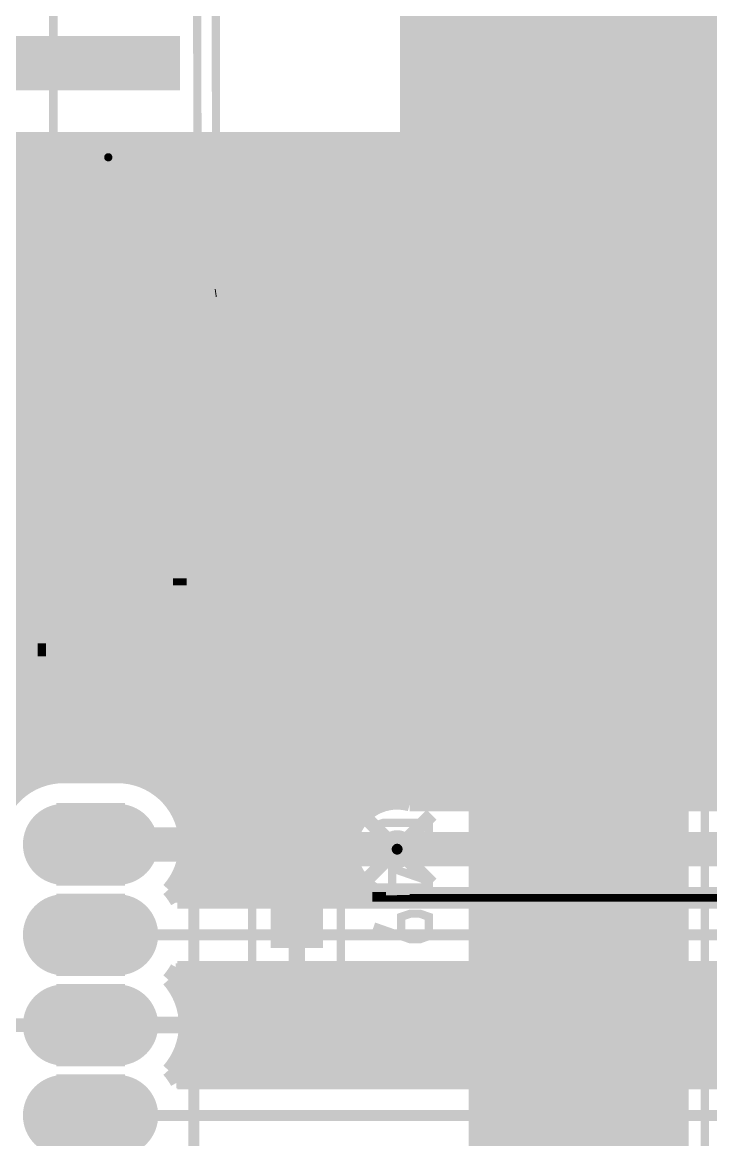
# Model space of a CAD drawing. Extents: x -20 to 155, y -91 to 215.
# Drawn here: x 24.78 to 37.49, y 70.27 to 90.92 of the extents above; entities that cross this region are included whole.
import ezdxf

# ---------------------------------------------------------------- set-up
doc = ezdxf.new("R2010")
doc.units = 0
doc.header["$MEASUREMENT"] = 0
doc.layers.get('0').update_dxf_attribs({"linetype": 'CONTINUOUS'})
for name, color, linetype in [('25-334-0_BOT', 7, 'CONTINUOUS'), ('25-334-0_DRD', 7, 'CONTINUOUS'), ('25-334-0_DRL', 2, 'CONTINUOUS'), ('25-334-0_IN1', 4, 'CONTINUOUS'), ('25-334-0_IN2', 3, 'CONTINUOUS'), ('25-334-0_SMB', 5, 'CONTINUOUS'), ('25-334-0_SMT', 10, 'CONTINUOUS'), ('25-334-0_SPT', 14, 'CONTINUOUS'), ('25-334-0_SST', 12, 'CONTINUOUS'), ('25-334-0_TOP', 11, 'CONTINUOUS'), ('THRUHOLE_TAP', 15, 'CONTINUOUS')]:
    doc.layers.add(name, color=color, linetype=linetype)

# ---------------------------------------------------------------- blocks, each defined once
blk = doc.blocks.new('ROUND_28')
at = {"const_width": 1.09982}
blk.add_lwpolyline([(-0.54991, 0, 1), (0.54991, 0, 1)], format="xyb", close=True, dxfattribs=at)
blk = doc.blocks.new('OBLONG_58')
at = {"const_width": 1.4986}
blk.add_lwpolyline([(0.50038, 0), (-0.50038, 0)], dxfattribs=at)
at = {"const_width": 0.7493}
for points in [[(-0.87503, 0, 1), (-0.12573, 0, 1)], [(0.12573, 0, 1), (0.87503, 0, 1)]]:
    blk.add_lwpolyline(points, format="xyb", close=True, dxfattribs=at)
blk = doc.blocks.new('ROUND_66')
at = {"const_width": 0.35052}
blk.add_lwpolyline([(-0.17526, 0, 1), (0.17526, 0, 1)], format="xyb", close=True, dxfattribs=at)
blk = doc.blocks.new('ROUND_72')
at = {"const_width": 0.7493}
blk.add_lwpolyline([(-0.37465, 0, 1), (0.37465, 0, 1)], format="xyb", close=True, dxfattribs=at)
blk = doc.blocks.new('ROUND_80')
at = {"const_width": 0.54991}
blk.add_lwpolyline([(-0.274954, 0, 1), (0.274954, 0, 1)], format="xyb", close=True, dxfattribs=at)
blk = doc.blocks.new('ROUND_87')
at = {"const_width": 0.10033}
blk.add_lwpolyline([(-0.050164, 0, 1), (0.050164, 0, 1)], format="xyb", close=True, dxfattribs=at)
blk = doc.blocks.new('ROUND_69')
at = {"const_width": 0.35052}
blk.add_lwpolyline([(-0.17526, 0, 1), (0.17526, 0, 1)], format="xyb", close=True, dxfattribs=at)
blk = doc.blocks.new('RECTANGLE_5')
blk.add_solid([(0.4826, 0.4064), (0.4826, -0.4064), (-0.4826, 0.4064), (-0.4826, -0.4064)])
blk = doc.blocks.new('ROUND_70')
at = {"const_width": 0.0762}
blk.add_lwpolyline([(-0.0381, 0, 1), (0.0381, 0, 1)], format="xyb", close=True, dxfattribs=at)
blk = doc.blocks.new('ROUND_75')
at = {"const_width": 0.10033}
blk.add_lwpolyline([(-0.050164, 0, 1), (0.050164, 0, 1)], format="xyb", close=True, dxfattribs=at)

msp = doc.modelspace()

# ---------------------------------------------------------------- linework, layer by layer
at = {"layer": '25-334-0_BOT', "const_width": 0.254}
for points in [[(29.718, 81.45526), (-3.937, 81.45526)], [(29.718, 81.534), (22.606, 81.534)], [(24.8666, 81.534), (24.8666, 80.518)], [(25.0952, 81.534), (25.0952, 80.518)], [(25.3238, 81.534), (25.3238, 80.518)], [(25.5524, 81.534), (25.5524, 80.518)], [(25.781, 81.534), (25.781, 80.518)], [(26.0096, 81.534), (26.0096, 80.518)], [(26.2382, 81.534), (26.2382, 80.518)], [(26.4668, 81.534), (26.4668, 80.518)], [(26.6954, 81.534), (26.6954, 80.518)], [(26.924, 81.534), (26.924, 80.518)], [(27.1526, 81.534), (27.1526, 80.518)], [(27.3812, 81.534), (27.3812, 80.518)], [(27.6098, 81.534), (27.6098, 80.518)], [(27.8384, 81.534), (27.8384, 80.518)], [(28.067, 81.534), (28.067, 80.518)], [(28.2956, 81.534), (28.2956, 80.518)], [(28.5242, 81.534), (28.5242, 80.518)], [(28.7528, 81.534), (28.7528, 80.518)], [(28.9814, 81.534), (28.9814, 80.518)], [(29.21, 81.534), (29.21, 80.518)], [(29.4386, 81.534), (29.4386, 80.518)], [(29.6672, 81.534), (29.6672, 80.518)], [(29.718, 81.534), (29.718, 80.518)], [(29.718, 81.22666), (-3.937, 81.22666)], [(29.718, 80.99806), (-3.937, 80.99806)], [(29.718, 80.76946), (-3.937, 80.76946)], [(29.718, 80.54086), (-3.937, 80.54086)], [(29.718, 80.518), (20.193, 80.518)]]:
    msp.add_lwpolyline(points, dxfattribs=at)
at = {"layer": '25-334-0_DRD', "const_width": 0.254}
for points in [[(25.4, 87.376), (26.035, 88.011)], [(25.4, 87.884), (25.4, 87.376)], [(26.035, 87.249), (25.4, 87.884)], [(26.035, 88.011), (26.67, 87.376)], [(26.67, 87.884), (26.035, 87.249)], [(26.67, 87.376), (26.67, 87.884)], [(25.4, 76.3651), (25.4, 75.0951)], [(26.67, 76.3651), (25.4, 76.3651)], [(26.035, 76.3651), (26.035, 75.0951)], [(26.67, 75.0951), (26.67, 76.3651)], [(32.3342, 76.2762), (31.0642, 75.0062)], [(32.3342, 75.0062), (31.0642, 76.2762)], [(26.67, 75.7301), (25.4, 75.7301)], [(25.4, 75.0951), (26.67, 75.0951)], [(25.4, 74.69378), (25.4, 73.42378)], [(26.67, 74.69378), (25.4, 74.69378)], [(26.035, 74.69378), (26.035, 73.42378)], [(26.67, 73.42378), (26.67, 74.69378)], [(26.67, 74.05878), (25.4, 74.05878)], [(25.4, 73.42378), (26.67, 73.42378)], [(25.4, 73.025), (25.4, 71.755)], [(26.67, 73.025), (25.4, 73.025)], [(26.035, 73.025), (26.035, 71.755)], [(26.67, 71.755), (26.67, 73.025)], [(26.67, 72.39), (25.4, 72.39)], [(25.4, 71.755), (26.67, 71.755)], [(25.4, 71.35368), (25.4, 70.08368)], [(26.67, 71.35368), (25.4, 71.35368)], [(26.035, 71.35368), (26.035, 70.08368)], [(26.67, 70.08368), (26.67, 71.35368)], [(26.67, 70.71868), (25.4, 70.71868)]]:
    msp.add_lwpolyline(points, dxfattribs=at)
at = {"layer": '25-334-0_DRL', "const_width": 1.00076}
msp.add_lwpolyline([(24.384, 90.17), (27.686, 90.17)], dxfattribs=at)
at = {"layer": '25-334-0_IN1'}
for points, const_width in [([(79.375, 116.84), (79.121, 116.586), (79.121, 110.744), (61.976, 93.599), (46.863, 93.599), (44.958, 91.694), (44.958, 78.74), (41.8592, 75.6412), (31.6992, 75.6412)], 0.635), ([(32.0548, 97.42932), (32.0548, 76.4667)], 0.254), ([(32.2834, 97.42932), (32.2834, 76.4667)], 0.254), ([(32.512, 97.42932), (32.512, 76.4667)], 0.254), ([(32.7406, 97.42932), (32.7406, 76.4667)], 0.254), ([(32.9692, 97.42932), (32.9692, 76.4667)], 0.254), ([(33.1978, 97.42932), (33.1978, 76.4667)], 0.254), ([(33.4264, 97.42932), (33.4264, 76.4667)], 0.254), ([(33.655, 97.42932), (33.655, 76.4667)], 0.254), ([(33.8836, 97.42932), (33.8836, 76.4667)], 0.254), ([(34.1122, 97.42932), (34.1122, 76.4667)], 0.254), ([(34.3408, 97.42932), (34.3408, 76.4667)], 0.254), ([(34.5694, 97.42932), (34.5694, 76.4667)], 0.254), ([(34.798, 97.42932), (34.798, 76.4667)], 0.254), ([(35.0266, 97.42932), (35.0266, 76.4667)], 0.254), ([(35.2552, 97.42932), (35.2552, 76.4667)], 0.254), ([(35.4838, 97.42932), (35.4838, 76.4667)], 0.254), ([(35.7124, 97.42932), (35.7124, 76.4667)], 0.254), ([(35.941, 97.42932), (35.941, 76.4667)], 0.254), ([(36.1696, 97.42932), (36.1696, 76.4667)], 0.254), ([(36.3982, 97.42932), (36.3982, 76.4667)], 0.254), ([(36.6268, 97.42932), (36.6268, 76.4667)], 0.254), ([(36.8554, 97.42932), (36.8554, 76.4667)], 0.254), ([(37.084, 97.42932), (37.084, 76.4667)], 0.254), ([(37.3126, 97.42932), (37.3126, 76.4667)], 0.254), ([(37.5412, 97.42932), (37.5412, 76.4667)], 0.254), ([(26.035, 74.05878), (43.32478, 74.05878), (46.99, 77.724), (46.99, 91.44)], 0.2032), ([(31.877, 91.567), (31.877, 81.534)], 0.254), ([(48.2854, 91.313), (47.3964, 90.424), (47.3964, 77.4954), (40.61968, 70.71868), (26.035, 70.71868)], 0.2032), ([(44.1325, 91.0082), (31.877, 91.0082)], 0.254), ([(44.1325, 90.7796), (31.877, 90.7796)], 0.254), ([(44.1325, 90.551), (31.877, 90.551)], 0.254), ([(44.1325, 90.3224), (31.877, 90.3224)], 0.254), ([(44.1325, 90.0938), (31.877, 90.0938)], 0.254), ([(44.1325, 89.8652), (31.877, 89.8652)], 0.254), ([(44.1325, 89.6366), (31.877, 89.6366)], 0.254), ([(44.1325, 89.408), (31.877, 89.408)], 0.254), ([(44.1325, 89.1794), (31.877, 89.1794)], 0.254), ([(44.1325, 88.9508), (31.877, 88.9508)], 0.254), ([(44.1325, 88.7222), (31.877, 88.7222)], 0.254), ([(44.1325, 88.4936), (31.877, 88.4936)], 0.254), ([(44.1325, 88.265), (31.877, 88.265)], 0.254), ([(44.1325, 88.0364), (31.877, 88.0364)], 0.254), ([(44.1325, 87.8078), (31.877, 87.8078)], 0.254), ([(44.1325, 87.5792), (31.877, 87.5792)], 0.254), ([(44.1325, 87.3506), (31.877, 87.3506)], 0.254), ([(44.1325, 87.122), (31.877, 87.122)], 0.254), ([(44.1325, 86.8934), (31.877, 86.8934)], 0.254), ([(44.1325, 86.6648), (31.877, 86.6648)], 0.254), ([(44.1325, 86.4362), (31.877, 86.4362)], 0.254), ([(44.1325, 86.2076), (31.877, 86.2076)], 0.254), ([(44.1325, 85.979), (31.877, 85.979)], 0.254), ([(44.1325, 85.7504), (31.877, 85.7504)], 0.254), ([(44.1325, 85.5218), (31.877, 85.5218)], 0.254), ([(44.1325, 85.2932), (31.877, 85.2932)], 0.254), ([(44.1325, 85.0646), (31.877, 85.0646)], 0.254), ([(44.1325, 84.836), (31.877, 84.836)], 0.254), ([(44.1325, 84.6074), (31.877, 84.6074)], 0.254), ([(44.1325, 84.3788), (31.877, 84.3788)], 0.254), ([(44.1325, 84.1502), (31.877, 84.1502)], 0.254), ([(44.1325, 83.9216), (31.877, 83.9216)], 0.254), ([(44.1325, 83.693), (31.877, 83.693)], 0.254), ([(44.1325, 83.4644), (31.877, 83.4644)], 0.254), ([(44.1325, 83.2358), (31.877, 83.2358)], 0.254), ([(44.1325, 83.0072), (31.877, 83.0072)], 0.254), ([(44.1325, 82.7786), (31.877, 82.7786)], 0.254), ([(44.1325, 82.55), (31.877, 82.55)], 0.254), ([(44.1325, 82.3214), (31.877, 82.3214)], 0.254), ([(44.1325, 82.0928), (31.877, 82.0928)], 0.254), ([(44.1325, 81.8642), (31.877, 81.8642)], 0.254), ([(31.877, 81.534), (19.685, 81.534)], 0.254), ([(24.7396, 81.534), (24.7396, 76.70292)], 0.254), ([(24.9682, 81.534), (24.9682, 76.85278)], 0.254), ([(25.1968, 81.534), (25.1968, 76.94168)], 0.254), ([(25.4254, 81.534), (25.4254, 76.98232)], 0.254), ([(25.654, 81.534), (25.654, 76.9874)], 0.254), ([(25.8826, 81.534), (25.8826, 76.9874)], 0.254), ([(26.1112, 81.534), (26.1112, 76.9874)], 0.254), ([(26.3398, 81.534), (26.3398, 76.9874)], 0.254), ([(26.5684, 81.534), (26.5684, 76.9874)], 0.254), ([(26.797, 81.534), (26.797, 76.95946)], 0.254), ([(27.0256, 81.534), (27.0256, 76.88834)], 0.254), ([(27.2542, 81.534), (27.2542, 76.76134)], 0.254), ([(27.4828, 81.534), (27.4828, 76.5556)], 0.254), ([(27.7114, 81.534), (27.7114, 76.1746)], 0.254), ([(27.94, 81.534), (27.94, 74.66838)], 0.254), ([(28.1686, 81.534), (28.1686, 74.66838)], 0.254), ([(28.3972, 81.534), (28.3972, 74.66838)], 0.254), ([(28.6258, 81.534), (28.6258, 74.66838)], 0.254), ([(28.8544, 81.534), (28.8544, 74.66838)], 0.254), ([(29.083, 81.534), (29.083, 74.66838)], 0.254), ([(29.3116, 81.534), (29.3116, 74.66838)], 0.254), ([(29.5402, 81.534), (29.5402, 74.66838)], 0.254), ([(29.7688, 81.534), (29.7688, 74.66838)], 0.254), ([(29.9974, 81.534), (29.9974, 74.66838)], 0.254), ([(30.226, 81.534), (30.226, 74.66838)], 0.254), ([(30.4546, 81.534), (30.4546, 74.66838)], 0.254), ([(30.6832, 81.534), (30.6832, 74.66838)], 0.254), ([(30.9118, 81.534), (30.9118, 75.98156)], 0.254), ([(31.1404, 81.534), (31.1404, 76.29144)], 0.254), ([(31.369, 81.534), (31.369, 76.43114)], 0.254), ([(31.5976, 81.534), (31.5976, 76.4921)], 0.254), ([(31.8262, 81.534), (31.8262, 76.48956)], 0.254), ([(44.1325, 81.6356), (31.877, 81.6356)], 0.254), ([(44.1325, 81.407), (-4.0386, 81.407)], 0.254), ([(44.1325, 81.1784), (-4.0386, 81.1784)], 0.254), ([(44.1325, 80.9498), (-4.0386, 80.9498)], 0.254), ([(44.1325, 80.7212), (-4.0386, 80.7212)], 0.254), ([(44.1325, 80.4926), (-4.0386, 80.4926)], 0.254), ([(44.1325, 80.264), (-4.0386, 80.264)], 0.254), ([(44.1325, 80.0354), (-4.0386, 80.0354)], 0.254), ([(44.1325, 79.8068), (-4.0386, 79.8068)], 0.254), ([(44.1325, 79.5782), (-4.0386, 79.5782)], 0.254), ([(44.1325, 79.3496), (-4.0386, 79.3496)], 0.254), ([(44.1325, 79.121), (-4.0386, 79.121)], 0.254), ([(43.942, 78.8924), (-4.0386, 78.8924)], 0.254), ([(43.7134, 78.6638), (-4.0386, 78.6638)], 0.254), ([(43.4848, 78.4352), (-4.0386, 78.4352)], 0.254), ([(43.2562, 78.2066), (-4.04114, 78.2066)], 0.254), ([(43.0276, 77.978), (-4.04114, 77.978)], 0.254), ([(42.799, 77.7494), (-4.04114, 77.7494)], 0.254), ([(42.5704, 77.5208), (-4.04114, 77.5208)], 0.254), ([(42.3418, 77.2922), (-4.04114, 77.2922)], 0.254), ([(42.1132, 77.0636), (-4.04114, 77.0636)], 0.254), ([(26.53538, 76.9874), (25.53462, 76.9874)], 0.254), ([(24.93518, 76.835), (-4.04114, 76.835)], 0.254), ([(41.8846, 76.835), (27.13482, 76.835)], 0.254), ([(41.656, 76.6064), (27.43708, 76.6064)], 0.254), ([(31.25978, 76.3778), (27.61234, 76.3778)], 0.254), ([(41.5163, 76.4667), (31.93034, 76.4667)], 0.254), ([(31.00832, 76.1492), (27.72156, 76.1492)], 0.254), ([(30.88894, 75.9206), (27.77744, 75.9206)], 0.254), ([(30.84322, 75.692), (27.79268, 75.692)], 0.254), ([(30.861, 75.4634), (27.76474, 75.4634)], 0.254), ([(27.7114, 75.2856), (27.7114, 74.66838)], 0.254), ([(30.9118, 75.30084), (30.9118, 74.66838)], 0.254), ([(30.94228, 75.2348), (27.69108, 75.2348)], 0.254), ([(31.12262, 75.0062), (27.56408, 75.0062)], 0.254), ([(31.1404, 74.99096), (31.1404, 74.66838)], 0.254), ([(31.369, 74.84872), (31.369, 74.66838)], 0.254), ([(43.18, 74.7776), (27.56662, 74.7776)], 0.254), ([(43.07332, 74.66838), (27.6352, 74.66838)], 0.254), ([(31.5976, 74.7903), (31.5976, 74.66838)], 0.254), ([(31.8262, 74.79284), (31.8262, 74.66838)], 0.254), ([(41.8592, 74.8157), (31.93034, 74.8157)], 0.254), ([(32.0548, 74.8157), (32.0548, 74.66838)], 0.254), ([(32.2834, 74.8157), (32.2834, 74.66838)], 0.254), ([(32.512, 74.8157), (32.512, 74.66838)], 0.254), ([(32.7406, 74.8157), (32.7406, 74.66838)], 0.254), ([(32.9692, 74.8157), (32.9692, 74.66838)], 0.254), ([(33.1978, 74.8157), (33.1978, 74.66838)], 0.254), ([(33.4264, 74.8157), (33.4264, 74.66838)], 0.254), ([(33.655, 74.8157), (33.655, 74.66838)], 0.254), ([(33.8836, 74.8157), (33.8836, 74.66838)], 0.254), ([(34.1122, 74.8157), (34.1122, 74.66838)], 0.254), ([(34.3408, 74.8157), (34.3408, 74.66838)], 0.254), ([(34.5694, 74.8157), (34.5694, 74.66838)], 0.254), ([(34.798, 74.8157), (34.798, 74.66838)], 0.254), ([(35.0266, 74.8157), (35.0266, 74.66838)], 0.254), ([(35.2552, 74.8157), (35.2552, 74.66838)], 0.254), ([(35.4838, 74.8157), (35.4838, 74.66838)], 0.254), ([(35.7124, 74.8157), (35.7124, 74.66838)], 0.254), ([(35.941, 74.8157), (35.941, 74.66838)], 0.254), ([(36.1696, 74.8157), (36.1696, 74.66838)], 0.254), ([(36.3982, 74.8157), (36.3982, 74.66838)], 0.254), ([(36.6268, 74.8157), (36.6268, 74.66838)], 0.254), ([(36.8554, 74.8157), (36.8554, 74.66838)], 0.254), ([(37.084, 74.8157), (37.084, 74.66838)], 0.254), ([(37.3126, 74.8157), (37.3126, 74.66838)], 0.254), ([(37.5412, 74.8157), (37.5412, 74.66838)], 0.254), ([(42.4434, 73.406), (27.6098, 73.406)], 0.254), ([(42.48912, 73.44918), (27.6352, 73.44918)], 0.254), ([(27.7114, 73.44918), (27.7114, 72.8345)], 0.254), ([(27.94, 73.44918), (27.94, 71.32828)], 0.254), ([(28.1686, 73.44918), (28.1686, 71.32828)], 0.254), ([(28.3972, 73.44918), (28.3972, 71.32828)], 0.254), ([(28.6258, 73.44918), (28.6258, 71.32828)], 0.254), ([(28.8544, 73.44918), (28.8544, 71.32828)], 0.254), ([(29.083, 73.44918), (29.083, 71.32828)], 0.254), ([(29.3116, 73.44918), (29.3116, 71.32828)], 0.254), ([(29.5402, 73.44918), (29.5402, 71.32828)], 0.254), ([(29.7688, 73.44918), (29.7688, 71.32828)], 0.254), ([(29.9974, 73.44918), (29.9974, 71.32828)], 0.254), ([(30.226, 73.44918), (30.226, 71.32828)], 0.254), ([(30.4546, 73.44918), (30.4546, 71.32828)], 0.254), ([(30.6832, 73.44918), (30.6832, 71.32828)], 0.254), ([(30.9118, 73.44918), (30.9118, 71.32828)], 0.254), ([(31.1404, 73.44918), (31.1404, 71.32828)], 0.254), ([(31.369, 73.44918), (31.369, 71.32828)], 0.254), ([(31.5976, 73.44918), (31.5976, 71.32828)], 0.254), ([(31.8262, 73.44918), (31.8262, 71.32828)], 0.254), ([(32.0548, 73.44918), (32.0548, 71.32828)], 0.254), ([(32.2834, 73.44918), (32.2834, 71.32828)], 0.254), ([(32.512, 73.44918), (32.512, 71.32828)], 0.254), ([(32.7406, 73.44918), (32.7406, 71.32828)], 0.254), ([(32.9692, 73.44918), (32.9692, 71.32828)], 0.254), ([(33.1978, 73.44918), (33.1978, 71.32828)], 0.254), ([(33.4264, 73.44918), (33.4264, 71.32828)], 0.254), ([(33.655, 73.44918), (33.655, 71.32828)], 0.254), ([(33.8836, 73.44918), (33.8836, 71.32828)], 0.254), ([(34.1122, 73.44918), (34.1122, 71.32828)], 0.254), ([(34.3408, 73.44918), (34.3408, 71.32828)], 0.254), ([(34.5694, 73.44918), (34.5694, 71.32828)], 0.254), ([(34.798, 73.44918), (34.798, 71.32828)], 0.254), ([(35.0266, 73.44918), (35.0266, 71.32828)], 0.254), ([(35.2552, 73.44918), (35.2552, 71.32828)], 0.254), ([(35.4838, 73.44918), (35.4838, 71.32828)], 0.254), ([(35.7124, 73.44918), (35.7124, 71.32828)], 0.254), ([(35.941, 73.44918), (35.941, 71.32828)], 0.254), ([(36.1696, 73.44918), (36.1696, 71.32828)], 0.254), ([(36.3982, 73.44918), (36.3982, 71.32828)], 0.254), ([(36.6268, 73.44918), (36.6268, 71.32828)], 0.254), ([(36.8554, 73.44918), (36.8554, 71.32828)], 0.254), ([(37.084, 73.44918), (37.084, 71.32828)], 0.254), ([(37.3126, 73.44918), (37.3126, 71.32828)], 0.254), ([(37.5412, 73.44918), (37.5412, 71.32828)], 0.254), ([(42.2148, 73.1774), (27.51582, 73.1774)], 0.254), ([(41.9862, 72.9488), (27.6606, 72.9488)], 0.254), ([(41.7576, 72.7202), (27.74696, 72.7202)], 0.254), ([(24.27732, 72.39), (26.035, 72.39)], 0.254), ([(27.79268, 72.39), (26.035, 72.39)], 0.254), ([(41.529, 72.4916), (27.7876, 72.4916)], 0.254), ([(41.3004, 72.263), (27.78506, 72.263)], 0.254), ([(41.0718, 72.0344), (27.74188, 72.0344)], 0.254), ([(40.8432, 71.8058), (27.6479, 71.8058)], 0.254), ([(27.7114, 71.9455), (27.7114, 71.32828)], 0.254), ([(40.6146, 71.5772), (27.49296, 71.5772)], 0.254), ([(40.386, 71.3486), (27.6225, 71.3486)], 0.254), ([(40.36822, 71.32828), (27.6352, 71.32828)], 0.254)]:
    msp.add_lwpolyline(points, dxfattribs=dict(at, const_width=const_width))
at = {"layer": '25-334-0_IN1', "const_width": 0.254}
for points in [[(25.53462, 76.9874, 0.4142136), (24.27732, 75.7301)], [(27.79268, 75.7301, 0.4142136), (26.53538, 76.9874)], [(31.6992, 76.49972, 0.4142136), (30.84068, 75.6412)], [(31.93034, 76.4667, 0.0683584), (31.6992, 76.49845)], [(27.47518, 74.89444, 0.183729), (27.79298, 75.7301)], [(30.84068, 75.6412, 0.4142136), (31.6992, 74.78268)], [(27.6352, 74.66838, 0.0552293), (27.47508, 74.89435)], [(31.6992, 74.78268, 0.068358), (31.93068, 74.81447)], [(27.47518, 73.22566, 0.0548499), (27.63384, 73.44993)], [(27.79268, 72.39, 0.1837289), (27.47496, 73.22546)], [(27.47518, 71.55434, 0.183729), (27.79298, 72.39)], [(27.6352, 71.32828, 0.0552293), (27.47508, 71.55425)]]:
    msp.add_lwpolyline(points, format="xyb", dxfattribs=at)
at = {"layer": '25-334-0_IN2', "const_width": 0.254}
for points in [[(32.17926, 178.181), (32.17926, 80.65008)], [(32.40786, 178.181), (32.40786, 80.67802)], [(32.63646, 178.054), (32.63646, 80.72374)], [(32.86506, 177.8254), (32.86506, 80.7847)], [(33.09366, 177.5968), (33.09366, 80.86344)], [(33.32226, 177.3682), (33.32226, 80.95996)], [(33.55086, 177.1396), (33.55086, 81.0768)], [(33.77946, 176.911), (33.77946, 81.21904)], [(34.00806, 176.6824), (34.00806, 81.38414)], [(34.23666, 176.4538), (34.23666, 81.5848)], [(34.46526, 176.2252), (34.46526, 81.82102)], [(34.69386, 175.9966), (34.69386, 82.11566)], [(34.92246, 175.768), (34.92246, 82.49158)], [(35.15106, 175.5394), (35.15106, 83.04022)], [(35.306, 151.003), (35.306, 83.82)], [(31.95066, 125.476), (31.95066, 80.645)], [(31.877, 104.14), (31.877, 88.773)], [(35.306, 90.8558), (31.877, 90.8558)], [(35.306, 90.6272), (31.877, 90.6272)], [(35.306, 90.3986), (31.877, 90.3986)], [(35.306, 90.17), (31.877, 90.17)], [(35.306, 89.9414), (31.877, 89.9414)], [(35.306, 89.7128), (31.877, 89.7128)], [(35.306, 89.4842), (31.877, 89.4842)], [(35.306, 89.2556), (31.877, 89.2556)], [(35.306, 89.027), (31.877, 89.027)], [(31.877, 88.773), (19.558, 88.773)], [(24.86406, 88.773), (24.86406, 80.518)], [(25.09266, 88.773), (25.09266, 80.518)], [(25.32126, 88.773), (25.32126, 80.518)], [(25.54986, 88.773), (25.54986, 80.518)], [(25.77846, 88.773), (25.77846, 80.518)], [(26.00706, 88.773), (26.00706, 80.518)], [(26.23566, 88.773), (26.23566, 80.518)], [(26.46426, 88.773), (26.46426, 80.518)], [(26.69286, 88.773), (26.69286, 80.518)], [(26.92146, 88.773), (26.92146, 80.518)], [(27.15006, 88.773), (27.15006, 80.518)], [(27.37866, 88.773), (27.37866, 80.518)], [(27.60726, 88.773), (27.60726, 80.518)], [(27.83586, 88.773), (27.83586, 80.645)], [(28.06446, 88.773), (28.06446, 80.645)], [(28.29306, 88.773), (28.29306, 80.645)], [(28.52166, 88.773), (28.52166, 80.645)], [(28.75026, 88.773), (28.75026, 80.645)], [(28.97886, 88.773), (28.97886, 80.645)], [(29.20746, 88.773), (29.20746, 80.645)], [(29.43606, 88.773), (29.43606, 80.645)], [(29.66466, 88.773), (29.66466, 80.645)], [(29.89326, 88.773), (29.89326, 80.645)], [(30.12186, 88.773), (30.12186, 80.645)], [(30.35046, 88.773), (30.35046, 80.645)], [(30.57906, 88.773), (30.57906, 80.645)], [(30.80766, 88.773), (30.80766, 80.645)], [(31.03626, 88.773), (31.03626, 80.645)], [(31.26486, 88.773), (31.26486, 80.645)], [(31.49346, 88.773), (31.49346, 80.645)], [(31.72206, 88.773), (31.72206, 80.645)], [(35.306, 88.7984), (31.877, 88.7984)], [(35.306, 88.5698), (14.986, 88.5698)], [(35.306, 88.3412), (14.986, 88.3412)], [(35.306, 88.1126), (14.986, 88.1126)], [(35.306, 87.884), (14.986, 87.884)], [(35.306, 87.6554), (14.986, 87.6554)], [(35.306, 87.4268), (14.986, 87.4268)], [(35.306, 87.1982), (14.986, 87.1982)], [(35.306, 86.9696), (14.986, 86.9696)], [(35.306, 86.741), (14.986, 86.741)], [(35.306, 86.5124), (14.986, 86.5124)], [(35.306, 86.2838), (14.986, 86.2838)], [(35.306, 86.0552), (14.986, 86.0552)], [(35.306, 85.8266), (14.986, 85.8266)], [(35.306, 85.598), (14.986, 85.598)], [(35.306, 85.3694), (14.986, 85.3694)], [(35.306, 85.1408), (14.986, 85.1408)], [(35.306, 84.9122), (14.986, 84.9122)], [(35.306, 84.6836), (14.986, 84.6836)], [(35.306, 84.455), (14.986, 84.455)], [(35.306, 84.2264), (14.986, 84.2264)], [(35.306, 83.9978), (14.986, 83.9978)], [(35.30092, 83.7692), (14.986, 83.7692)], [(35.27298, 83.5406), (14.986, 83.5406)], [(35.22726, 83.312), (14.986, 83.312)], [(35.1663, 83.0834), (14.986, 83.0834)], [(35.08756, 82.8548), (14.986, 82.8548)], [(34.9885, 82.6262), (14.986, 82.6262)], [(34.87166, 82.3976), (14.986, 82.3976)], [(34.73196, 82.169), (14.986, 82.169)], [(34.56432, 81.9404), (14.986, 81.9404)], [(34.3662, 81.7118), (14.986, 81.7118)], [(34.12744, 81.4832), (14.986, 81.4832)], [(33.8328, 81.2546), (14.986, 81.2546)], [(33.45434, 81.026), (-3.86334, 81.026)], [(32.9057, 80.7974), (-3.8608, 80.7974)], [(32.131, 80.645), (27.686, 80.645)], [(27.686, 80.645), (27.686, 80.518)], [(27.686, 80.5688), (-3.8608, 80.5688)], [(27.686, 80.518), (19.685, 80.518)]]:
    msp.add_lwpolyline(points, dxfattribs=at)
msp.add_lwpolyline([(32.131, 80.645, 0.3684527), (35.306, 83.82)], format="xyb", dxfattribs=at)
at = {"layer": '25-334-0_SMT', "const_width": 1.99898}
for points in [[(35.179, 47.498), (35.179, 140.335)], [(24.384, 87.249), (24.384, 82.169)], [(27.559, 87.122), (27.559, 82.169)], [(30.861, 87.122), (30.861, 82.296)]]:
    msp.add_lwpolyline(points, dxfattribs=at)
at = {"layer": '25-334-0_SST'}
for points, const_width in [([(37.38372, 109.41812), (-2.6162, 109.41812), (-2.6162, 34.417), (37.38372, 34.417), (37.38372, 109.41812)], 0.1524), ([(23.35784, 100.36302), (25.32888, 100.60686), (23.35784, 100.36302), (23.37816, 85.04936), (23.37816, 85.04682), (25.3492, 84.80552), (25.3492, 84.8106), (23.37816, 85.04936)], 0.1524), ([(28.05938, 85.5345), (28.05938, 85.53704), (28.01366, 85.52434), (25.35682, 84.8106), (25.35682, 84.80552), (25.3492, 84.80552), (25.3492, 84.8106), (25.32888, 100.60686), (25.33904, 100.60686), (25.35682, 84.8106), (25.3492, 84.8106), (25.35682, 84.80552), (28.05938, 85.5345), (28.05938, 85.53958)], 0.1524), ([(27.99334, 99.8982), (28.01366, 85.52434)], 0.1524), ([(28.33878, 99.49942), (28.35656, 85.92566), (28.35656, 85.92058)], 0.1524), ([(26.36266, 88.22944), (26.3652, 87.92972), (26.3652, 87.33028), (26.3652, 87.0331), (26.3652, 87.02802), (26.3652, 87.0331), (25.7048, 87.03056), (25.7048, 87.02802), (25.7048, 86.82482), (26.3652, 86.82736), (26.3652, 87.02802), (25.7048, 87.02802), (25.7048, 87.03056), (25.7048, 87.32774), (25.7048, 87.33028), (26.3652, 87.33028), (25.7048, 87.32774), (25.7048, 87.33028), (25.7048, 87.92972), (25.7048, 88.22944), (26.36266, 88.22944), (26.36266, 88.4301), (25.70226, 88.4301), (25.7048, 88.22944)], 0.1524), ([(26.36266, 88.4301), (25.70226, 88.4301)], 0.1524), ([(25.7048, 87.92972), (26.3652, 87.92972)], 0.1524), ([(28.35656, 85.92312), (28.33878, 85.92058)], 0.1524), ([(28.0416, 85.5345), (28.0416, 85.53196)], 0.1524), ([(26.1493, 79.92872), (25.30348, 79.92872), (25.1333, 79.98714), (25.1333, 80.34274), (25.30348, 80.40116), (26.1493, 80.40116)], 0.1524), ([(25.1333, 79.20736), (25.1333, 79.44612)], 0.1524), ([(25.1333, 79.32674), (26.1493, 79.32674), (25.98166, 79.44612)], 0.1524), ([(25.6413, 78.43012), (25.6413, 78.78572), (25.81148, 78.84414), (25.98166, 78.84414), (26.1493, 78.78572), (26.1493, 78.43012), (25.98166, 78.36916), (25.81148, 78.36916), (25.1333, 78.60792)], 0.1524), ([(23.495, 77.47), (27.305, 77.47), (27.94, 76.835), (27.94, 67.945), (27.305, 67.31), (23.495, 67.31), (23.495, 77.47)], 0.2032), ([(29.0195, 76.3905), (29.0195, 73.4695), (30.6578, 73.4695), (30.6578, 76.3905), (29.0195, 76.3905)], 0.1524), ([(31.43758, 75.65136), (31.2674, 75.71232), (31.2674, 76.06792), (31.43758, 76.12634), (32.11576, 76.12634), (32.2834, 76.06792), (32.2834, 75.71232), (32.11576, 75.65136)], 0.1524), ([(31.60776, 74.81316), (31.60776, 75.28814), (32.2834, 75.05192), (32.2834, 74.93254), (31.2674, 74.93254)], 0.1524), ([(31.7754, 74.03592), (31.7754, 74.39152), (31.94558, 74.44994), (32.11576, 74.44994), (32.2834, 74.39152), (32.2834, 74.03592), (32.11576, 73.97496), (31.94558, 73.97496), (31.2674, 74.21372)], 0.1524)]:
    msp.add_lwpolyline(points, dxfattribs=dict(at, const_width=const_width))
at = {"layer": '25-334-0_SST', "const_width": 0.1524}
for points in [[(28.0416, 85.5345, 0.340705), (28.33878, 85.92058)], [(28.0416, 85.53196, 0.3411532), (28.34132, 85.92058)], [(28.05938, 85.53958, 0.3389277), (28.35656, 85.92312)], [(28.05938, 85.5345, 0.340705), (28.35656, 85.92058)]]:
    msp.add_lwpolyline(points, format="xyb", dxfattribs=at)
at = {"layer": '25-334-0_TOP'}
for points, const_width in [([(32.05734, 174.117), (32.05734, 80.518)], 0.254), ([(32.28594, 174.117), (32.28594, 80.518)], 0.254), ([(32.51454, 174.117), (32.51454, 80.518)], 0.254), ([(32.74314, 174.117), (32.74314, 80.518)], 0.254), ([(32.97174, 174.117), (32.97174, 80.518)], 0.254), ([(33.20034, 174.117), (33.20034, 45.212)], 0.254), ([(33.42894, 174.117), (33.42894, 45.212)], 0.254), ([(33.65754, 174.117), (33.65754, 45.212)], 0.254), ([(33.88614, 174.117), (33.88614, 45.212)], 0.254), ([(34.11474, 174.117), (34.11474, 45.212)], 0.254), ([(34.34334, 174.117), (34.34334, 45.212)], 0.254), ([(34.57194, 174.117), (34.57194, 45.212)], 0.254), ([(34.80054, 174.117), (34.80054, 45.212)], 0.254), ([(35.02914, 174.117), (35.02914, 45.212)], 0.254), ([(35.25774, 174.117), (35.25774, 45.212)], 0.254), ([(35.48634, 174.117), (35.48634, 45.22724)], 0.254), ([(35.71494, 174.117), (35.71494, 45.27804)], 0.254), ([(35.94354, 174.117), (35.94354, 45.36186)], 0.254), ([(36.17214, 174.117), (36.17214, 45.48378)], 0.254), ([(36.40074, 174.117), (36.40074, 45.66158)], 0.254), ([(36.62934, 173.74616), (36.62934, 45.91812)], 0.254), ([(36.85794, 173.23308), (36.85794, 46.35246)], 0.254), ([(36.957, 157.48), (36.957, 46.863)], 0.254), ([(31.877, 104.14), (31.877, 88.773), (30.861, 88.773)], 0.254), ([(36.957, 90.85072), (31.877, 90.85072)], 0.254), ([(36.957, 90.62212), (31.877, 90.62212)], 0.254), ([(36.957, 90.39352), (31.877, 90.39352)], 0.254), ([(36.957, 90.16492), (31.877, 90.16492)], 0.254), ([(36.957, 89.93632), (31.877, 89.93632)], 0.254), ([(36.957, 89.70772), (31.877, 89.70772)], 0.254), ([(36.957, 89.47912), (31.877, 89.47912)], 0.254), ([(36.957, 89.25052), (31.877, 89.25052)], 0.254), ([(36.957, 89.02192), (31.877, 89.02192)], 0.254), ([(30.861, 88.773), (19.558, 88.773)], 0.254), ([(24.74214, 88.773), (24.74214, 80.518)], 0.254), ([(24.97074, 88.773), (24.97074, 80.518)], 0.254), ([(25.19934, 88.773), (25.19934, 80.518)], 0.254), ([(25.42794, 88.773), (25.42794, 80.518)], 0.254), ([(25.65654, 88.773), (25.65654, 80.518)], 0.254), ([(25.88514, 88.773), (25.88514, 80.518)], 0.254), ([(26.11374, 88.773), (26.11374, 80.518)], 0.254), ([(26.34234, 88.773), (26.34234, 80.518)], 0.254), ([(26.57094, 88.773), (26.57094, 80.518)], 0.254), ([(26.79954, 88.773), (26.79954, 80.518)], 0.254), ([(27.02814, 88.773), (27.02814, 80.518)], 0.254), ([(27.25674, 88.773), (27.25674, 80.518)], 0.254), ([(27.48534, 88.773), (27.48534, 80.518)], 0.254), ([(27.71394, 88.773), (27.71394, 80.518)], 0.254), ([(27.94254, 88.773), (27.94254, 80.518)], 0.254), ([(28.17114, 88.773), (28.17114, 80.518)], 0.254), ([(28.39974, 88.773), (28.39974, 80.518)], 0.254), ([(28.62834, 88.773), (28.62834, 80.518)], 0.254), ([(28.85694, 88.773), (28.85694, 80.518)], 0.254), ([(29.08554, 88.773), (29.08554, 80.518)], 0.254), ([(29.31414, 88.773), (29.31414, 80.518)], 0.254), ([(29.54274, 88.773), (29.54274, 80.518)], 0.254), ([(29.77134, 88.773), (29.77134, 80.518)], 0.254), ([(29.99994, 88.773), (29.99994, 80.518)], 0.254), ([(30.22854, 88.773), (30.22854, 80.518)], 0.254), ([(30.45714, 88.773), (30.45714, 80.518)], 0.254), ([(30.68574, 88.773), (30.68574, 80.518)], 0.254), ([(30.91434, 88.773), (30.91434, 80.518)], 0.254), ([(31.14294, 88.773), (31.14294, 80.518)], 0.254), ([(31.37154, 88.773), (31.37154, 80.518)], 0.254), ([(31.60014, 88.773), (31.60014, 80.518)], 0.254), ([(31.82874, 88.773), (31.82874, 80.518)], 0.254), ([(36.957, 88.79332), (31.877, 88.79332)], 0.254), ([(36.957, 88.56472), (14.986, 88.56472)], 0.254), ([(36.957, 88.33612), (14.986, 88.33612)], 0.254), ([(36.957, 88.10752), (14.986, 88.10752)], 0.254), ([(36.957, 87.87892), (14.986, 87.87892)], 0.254), ([(36.957, 87.65032), (14.986, 87.65032)], 0.254), ([(36.957, 87.42172), (14.986, 87.42172)], 0.254), ([(36.957, 87.19312), (14.986, 87.19312)], 0.254), ([(36.957, 86.96452), (14.986, 86.96452)], 0.254), ([(36.957, 86.73592), (14.986, 86.73592)], 0.254), ([(36.957, 86.50732), (14.986, 86.50732)], 0.254), ([(36.957, 86.27872), (14.986, 86.27872)], 0.254), ([(36.957, 86.05012), (14.986, 86.05012)], 0.254), ([(36.957, 85.82152), (14.986, 85.82152)], 0.254), ([(36.957, 85.59292), (14.986, 85.59292)], 0.254), ([(36.957, 85.36432), (14.986, 85.36432)], 0.254), ([(36.957, 85.13572), (14.986, 85.13572)], 0.254), ([(36.957, 84.90712), (14.986, 84.90712)], 0.254), ([(36.957, 84.67852), (14.986, 84.67852)], 0.254), ([(36.957, 84.44992), (14.986, 84.44992)], 0.254), ([(36.957, 84.22132), (14.986, 84.22132)], 0.254), ([(36.957, 83.99272), (14.986, 83.99272)], 0.254), ([(36.957, 83.76412), (14.986, 83.76412)], 0.254), ([(36.957, 83.53552), (14.986, 83.53552)], 0.254), ([(36.957, 83.30692), (14.986, 83.30692)], 0.254), ([(36.957, 83.07832), (14.986, 83.07832)], 0.254), ([(36.957, 82.84972), (14.986, 82.84972)], 0.254), ([(36.957, 82.62112), (14.986, 82.62112)], 0.254), ([(36.957, 82.39252), (14.986, 82.39252)], 0.254), ([(36.957, 82.16392), (14.986, 82.16392)], 0.254), ([(36.957, 81.93532), (14.986, 81.93532)], 0.254), ([(36.957, 81.70672), (14.986, 81.70672)], 0.254), ([(36.957, 81.47812), (14.986, 81.47812)], 0.254), ([(36.957, 81.24952), (14.986, 81.24952)], 0.254), ([(36.957, 81.02092), (-3.73634, 81.02092)], 0.254), ([(36.957, 80.79232), (-3.73634, 80.79232)], 0.254), ([(36.957, 80.56372), (-3.73634, 80.56372)], 0.254), ([(33.147, 80.518), (19.685, 80.518), (19.685, 64.643)], 0.254), ([(33.147, 80.518), (33.147, 64.643)], 0.254), ([(36.957, 80.33512), (33.147, 80.33512)], 0.254), ([(36.957, 80.10652), (33.147, 80.10652)], 0.254), ([(36.957, 79.87792), (33.147, 79.87792)], 0.254), ([(36.957, 79.64932), (33.147, 79.64932)], 0.254), ([(36.957, 79.42072), (33.147, 79.42072)], 0.254), ([(36.957, 79.19212), (33.147, 79.19212)], 0.254), ([(36.957, 78.96352), (33.147, 78.96352)], 0.254), ([(36.957, 78.73492), (33.147, 78.73492)], 0.254), ([(36.957, 78.50632), (33.147, 78.50632)], 0.254), ([(36.957, 78.27772), (33.147, 78.27772)], 0.254), ([(36.957, 78.04912), (33.147, 78.04912)], 0.254), ([(36.957, 77.82052), (33.147, 77.82052)], 0.254), ([(36.957, 77.59192), (33.147, 77.59192)], 0.254), ([(36.957, 77.36332), (33.147, 77.36332)], 0.254), ([(36.957, 77.13472), (33.147, 77.13472)], 0.254), ([(36.957, 76.90612), (33.147, 76.90612)], 0.254), ([(36.957, 76.67752), (33.147, 76.67752)], 0.254), ([(36.957, 76.44892), (33.147, 76.44892)], 0.254), ([(36.957, 76.22032), (33.147, 76.22032)], 0.254), ([(26.035, 75.7301), (29.7561, 75.7301), (29.845, 75.6412)], 0.635), ([(36.957, 75.99172), (33.147, 75.99172)], 0.254), ([(31.6992, 75.6412), (29.845, 75.6412)], 0.635), ([(36.957, 75.76312), (33.147, 75.76312)], 0.254), ([(36.957, 75.53452), (33.147, 75.53452)], 0.254), ([(36.957, 75.30592), (33.147, 75.30592)], 0.254), ([(36.957, 75.07732), (33.147, 75.07732)], 0.254), ([(36.957, 74.84872), (33.147, 74.84872)], 0.254), ([(36.957, 74.62012), (33.147, 74.62012)], 0.254), ([(26.035, 72.39), (29.21, 72.39), (29.845, 73.025), (29.845, 74.2188)], 0.3048), ([(36.957, 74.39152), (33.147, 74.39152)], 0.254), ([(36.957, 74.16292), (33.147, 74.16292)], 0.254), ([(36.957, 73.93432), (33.147, 73.93432)], 0.254), ([(36.957, 73.70572), (33.147, 73.70572)], 0.254), ([(36.957, 73.47712), (33.147, 73.47712)], 0.254), ([(36.957, 73.24852), (33.147, 73.24852)], 0.254), ([(36.957, 73.01992), (33.147, 73.01992)], 0.254), ([(36.957, 72.79132), (33.147, 72.79132)], 0.254), ([(36.957, 72.56272), (33.147, 72.56272)], 0.254), ([(36.957, 72.33412), (33.147, 72.33412)], 0.254), ([(36.957, 72.10552), (33.147, 72.10552)], 0.254), ([(36.957, 71.87692), (33.147, 71.87692)], 0.254), ([(36.957, 71.64832), (33.147, 71.64832)], 0.254), ([(36.957, 71.41972), (33.147, 71.41972)], 0.254), ([(36.957, 71.19112), (33.147, 71.19112)], 0.254), ([(36.957, 70.96252), (33.147, 70.96252)], 0.254), ([(36.957, 70.73392), (33.147, 70.73392)], 0.254), ([(36.957, 70.50532), (33.147, 70.50532)], 0.254), ([(36.957, 70.27672), (33.147, 70.27672)], 0.254)]:
    msp.add_lwpolyline(points, dxfattribs=dict(at, const_width=const_width))

# ---------------------------------------------------------------- block references
at = {"layer": '25-334-0_BOT'}
for name, p in [('ROUND_28', (26.035, 87.63)), ('OBLONG_58', (26.035, 75.7301)), ('ROUND_66', (31.6992, 75.6412)), ('OBLONG_58', (26.035, 74.05878)), ('OBLONG_58', (26.035, 72.39)), ('OBLONG_58', (26.035, 70.71868))]:
    msp.add_blockref(name, p, dxfattribs=at)
at = {"layer": '25-334-0_DRL'}
for name, p in [('ROUND_72', (26.035, 87.63)), ('ROUND_80', (26.035, 75.7301)), ('ROUND_87', (31.6992, 75.6412)), ('ROUND_80', (26.035, 74.05878)), ('ROUND_80', (26.035, 72.39)), ('ROUND_80', (26.035, 70.71868))]:
    msp.add_blockref(name, p, dxfattribs=at)
at = {"layer": '25-334-0_IN1'}
for name, p in [('ROUND_28', (26.035, 87.63)), ('OBLONG_58', (26.035, 75.7301)), ('ROUND_69', (31.6992, 75.6412)), ('OBLONG_58', (26.035, 74.05878)), ('OBLONG_58', (26.035, 72.39)), ('OBLONG_58', (26.035, 70.71868))]:
    msp.add_blockref(name, p, dxfattribs=at)
at = {"layer": '25-334-0_IN2'}
for name, p in [('ROUND_28', (26.035, 87.63)), ('OBLONG_58', (26.035, 75.7301)), ('ROUND_66', (31.6992, 75.6412)), ('OBLONG_58', (26.035, 74.05878)), ('OBLONG_58', (26.035, 72.39)), ('OBLONG_58', (26.035, 70.71868))]:
    msp.add_blockref(name, p, dxfattribs=at)
at = {"layer": '25-334-0_SMB'}
for name, p in [('ROUND_28', (26.035, 87.63)), ('OBLONG_58', (26.035, 75.7301)), ('OBLONG_58', (26.035, 74.05878)), ('OBLONG_58', (26.035, 72.39)), ('OBLONG_58', (26.035, 70.71868))]:
    msp.add_blockref(name, p, dxfattribs=at)
at = {"layer": '25-334-0_SMT'}
for name, p in [('ROUND_28', (26.035, 87.63)), ('OBLONG_58', (26.035, 75.7301)), ('RECTANGLE_5', (29.845, 75.6412)), ('OBLONG_58', (26.035, 74.05878)), ('RECTANGLE_5', (29.845, 74.2188)), ('OBLONG_58', (26.035, 72.39)), ('OBLONG_58', (26.035, 70.71868))]:
    msp.add_blockref(name, p, dxfattribs=at)
at = {"layer": '25-334-0_SPT'}
for p in [(29.845, 75.6412), (29.845, 74.2188)]:
    msp.add_blockref('RECTANGLE_5', p, dxfattribs=at)
at = {"layer": '25-334-0_SST'}
msp.add_blockref('ROUND_70', (26.36266, 88.4301), dxfattribs=at)
at = {"layer": '25-334-0_TOP'}
for name, p in [('ROUND_28', (26.035, 87.63)), ('OBLONG_58', (26.035, 75.7301)), ('RECTANGLE_5', (29.845, 75.6412)), ('ROUND_66', (31.6992, 75.6412)), ('OBLONG_58', (26.035, 74.05878)), ('RECTANGLE_5', (29.845, 74.2188)), ('OBLONG_58', (26.035, 72.39)), ('OBLONG_58', (26.035, 70.71868))]:
    msp.add_blockref(name, p, dxfattribs=at)
at = {"layer": 'THRUHOLE_TAP'}
for name, p in [('ROUND_72', (26.035, 87.63)), ('ROUND_80', (26.035, 75.7301)), ('ROUND_75', (31.6992, 75.6412)), ('ROUND_80', (26.035, 74.05878)), ('ROUND_80', (26.035, 72.39)), ('ROUND_80', (26.035, 70.71868))]:
    msp.add_blockref(name, p, dxfattribs=at)

doc.saveas('drawing.dxf')
